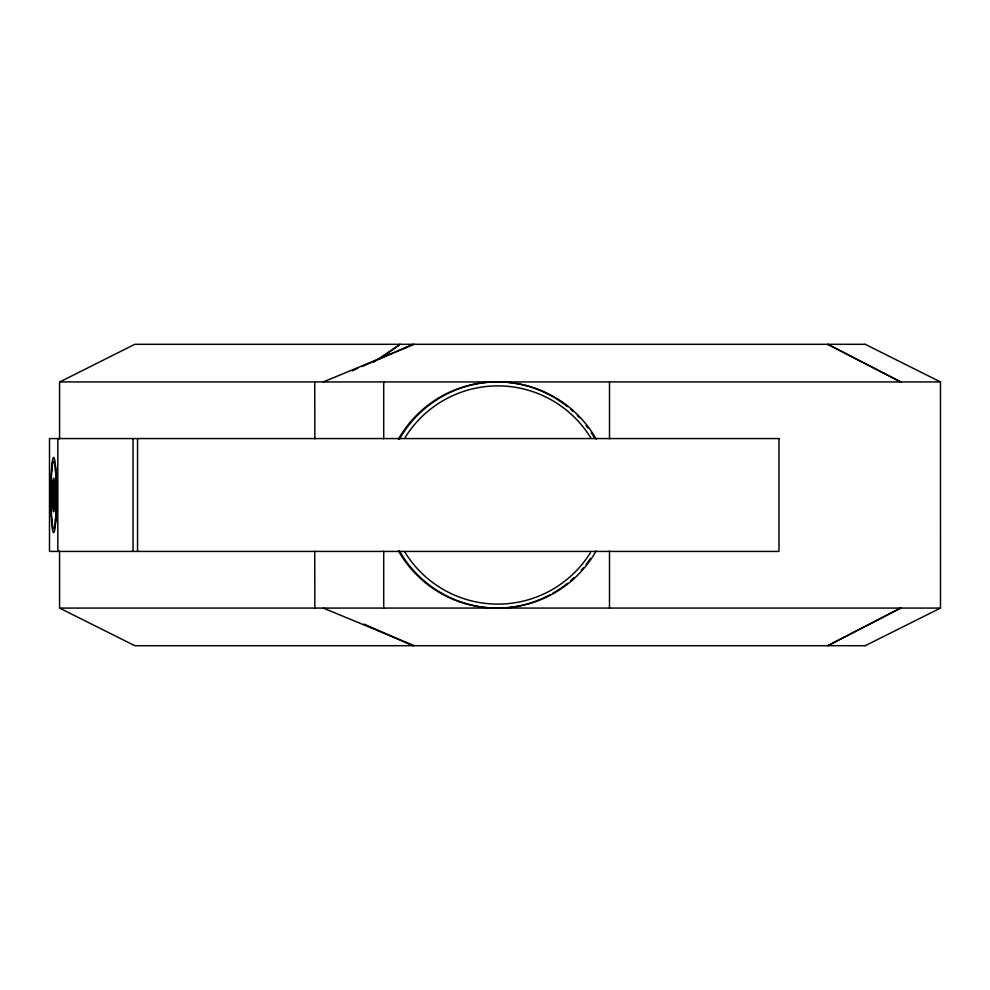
<?xml version="1.0" encoding="UTF-8"?>
<svg xmlns="http://www.w3.org/2000/svg" width="990" height="990" viewBox="0 0 990 990"><rect width="100%" height="100%" fill="white"/><g stroke="black" fill="none" stroke-linecap="round" stroke-linejoin="round"><path stroke-width="1.49" d="M51.641 522.299L51.864 519.317M52.767 507.152L53.212 501.076M54.104 488.924L54.549 482.848M55.452 470.683L55.663 467.701M380.383 358.64L400.121 344.31L373.465 362.266M900.529 608.07L827.776 645.69L900.875 608.07M59.771 381.93L134.813 344.31L865.26 344.31M865.223 645.69L940.5 608.07L940.463 381.93L865.223 344.31M352.131 370.829L357.774 368.354M362.018 366.51L412.842 344.31M323.285 381.93L414.191 344.31M940.5 381.93L59.561 381.93L59.561 438.855M59.561 551.145L59.561 608.07L940.5 608.07M865.26 645.69L134.813 645.69L59.561 608.07M323.285 608.07L414.191 645.69M364.11 624.108L412.842 645.69M900.875 381.93L827.776 344.31L900.529 381.93M51.653 467.849L51.864 470.683M52.767 482.91L53.212 488.961M54.104 501.039L54.549 507.09M55.452 519.317L55.663 522.151M609.494 381.93L609.494 438.855M609.494 551.145L609.494 608.07M383.724 381.93L383.724 438.855M383.724 551.145L383.724 608.07M314.746 381.93L314.845 438.855M314.746 551.145L314.845 608.07M137.548 438.57L137.548 551.43M133.031 438.57L133.031 551.43M57.816 438.57L57.816 551.43M590.473 552.63A109.098 109.098 0 0 1 404.576 551.616M405.195 437.37A109.098 109.098 0 0 1 591.104 438.384M596.153 550.96A113.132 113.132 0 0 1 399.477 550.886M399.514 439.04A113.132 113.132 0 0 1 596.203 439.114M590.448 558.459A113.132 113.132 0 0 1 586.092 564.461M583.283 567.926A113.132 113.132 0 0 1 581.328 570.178M574.113 577.578A113.132 113.132 0 0 1 570.834 580.536M567.418 583.382A113.132 113.132 0 0 1 552.68 593.369M550.106 594.78A113.132 113.132 0 0 1 500.445 608.07M496.015 608.132A113.132 113.132 0 0 1 398.425 550.886M398.475 439.04A113.132 113.132 0 0 1 494.616 381.893M497.574 381.868A113.132 113.132 0 0 1 500.507 381.93M504.912 382.165A113.132 113.132 0 0 1 528.239 386.335M529.65 386.743A113.132 113.132 0 0 1 555.291 398.166M556.541 398.933A113.132 113.132 0 0 1 567.418 406.618M570.846 409.476A113.132 113.132 0 0 1 573.074 411.456M577.343 415.553A113.132 113.132 0 0 1 579.373 417.669M586.092 425.539A113.132 113.132 0 0 1 587.887 427.915M591.29 432.791A113.132 113.132 0 0 1 594.421 437.828M52.062 468.221L51.579 474.445A33.759 2.624 -90 0 0 51.579 515.543L52.062 521.779A33.759 2.624 90 0 0 55.254 521.779L55.737 515.555A33.759 2.624 -90 0 0 55.737 474.457L55.254 468.221A33.759 2.624 90 0 0 52.062 468.221M52.111 463.06L51.517 469.297A37.62 2.933 -90 0 0 51.171 514.887L51.653 522.472A37.62 2.933 90 0 0 55.205 526.94L55.799 520.703A37.62 2.933 -90 0 0 56.145 475.113L55.65 467.528A37.62 2.933 90 0 0 52.111 463.06M52.977 480.732L52.705 483.491A16.743 1.299 -90 0 0 52.643 505.556A16.743 1.299 -90 0 0 54.339 509.268L54.599 506.509A16.743 1.299 -90 0 0 54.673 484.444A16.743 1.299 -90 0 0 52.977 480.732M53.312 487.872L53.188 489.246A8.366 0.656 -90 0 0 53.151 500.272A8.366 0.656 -90 0 0 53.992 502.128L54.128 500.754A8.366 0.656 -90 0 0 54.165 489.728A8.366 0.656 -90 0 0 53.312 487.872M778.982 438.57L49.5 438.57L49.5 551.43L778.982 551.43L778.982 438.57"/></g></svg>
